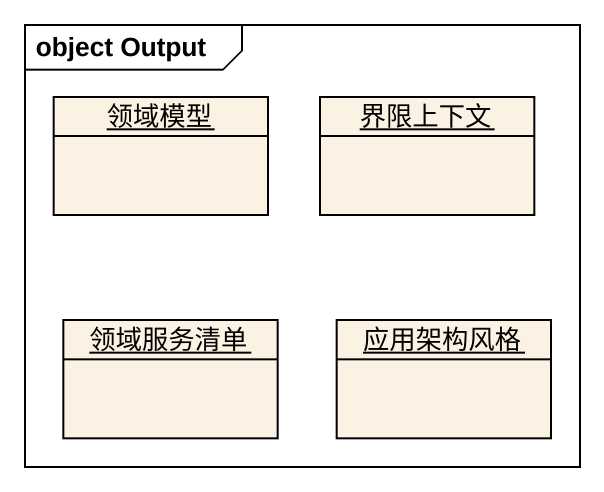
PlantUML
@startuml
mainframe object Output
hide circle
hide empty members
object 领域模型
object 界限上下文
object 领域服务清单
object 应用架构风格
@enduml
